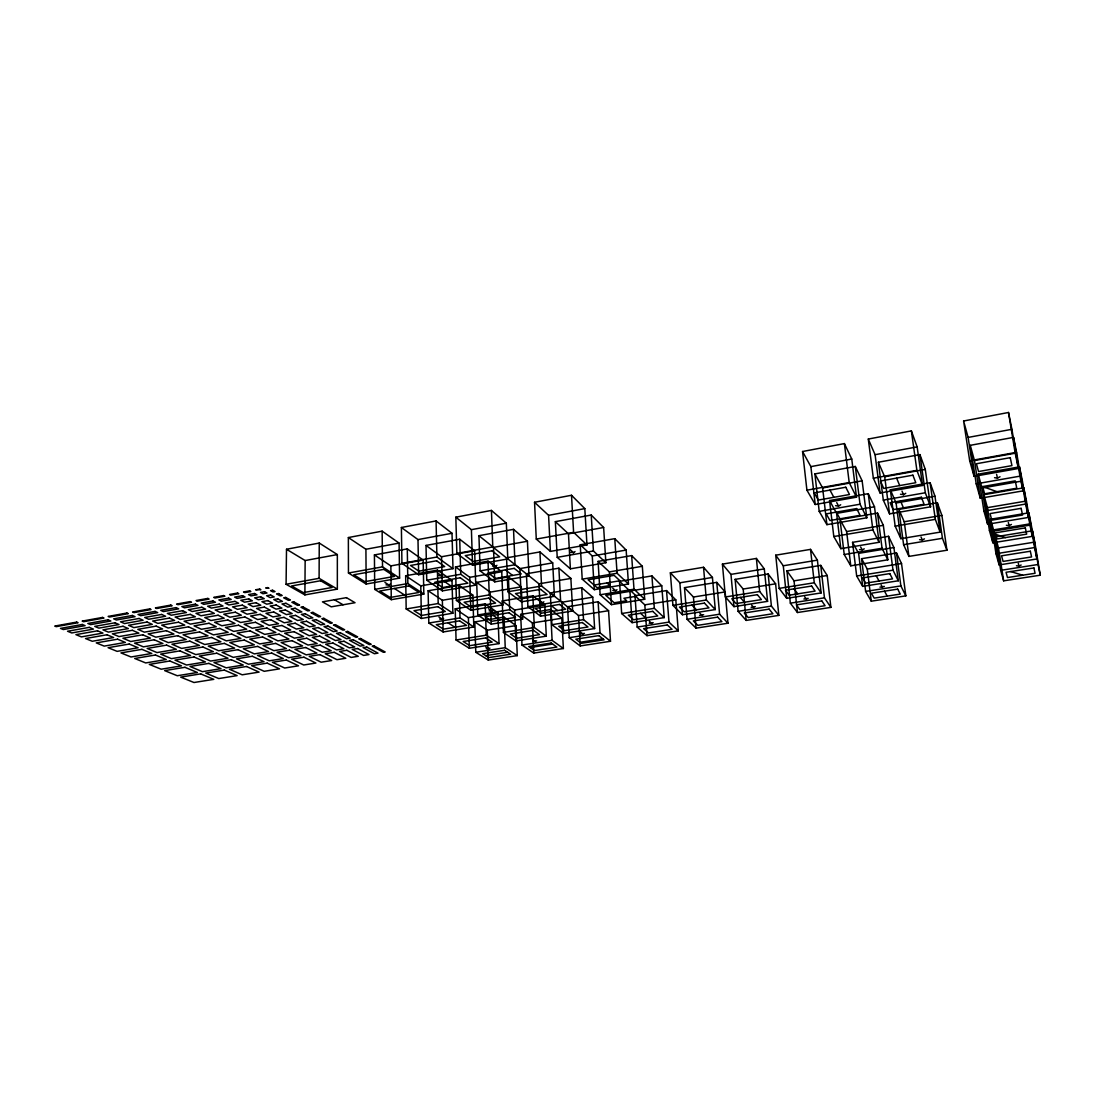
<?xml version="1.0" encoding="UTF-8"?>
<svg xmlns="http://www.w3.org/2000/svg" width="1095" height="1095" viewBox="0 0 1095 1095"><rect width="100%" height="100%" fill="white"/><g stroke="black" fill="none" stroke-linecap="round" stroke-linejoin="round"><path stroke-width="1.5" d="M337.342 589.137L319.097 578.311L319.247 543.052L286.507 549.266L286.082 584.278L304.889 594.886L337.342 589.137L337.342 554.576L319.247 543.052M304.889 594.886L305.149 560.544L286.507 549.266M386.015 584.826L389.136 585.141L390.176 584.1M438.589 575.573L441.709 575.888L442.859 574.82M492.545 566.074L495.665 566.402L496.925 565.307M439.697 619.072L442.558 619.332L443.612 618.429M489.137 610.887L491.983 611.147L493.147 610.23M570.495 552.345L573.588 552.701L575.039 551.551M539.767 602.51L542.614 602.784L543.873 601.826M486.248 648.76L489.944 648.185M532.895 641.465L536.659 640.876M612.762 590.424L615.595 590.711L617.005 589.726M580.583 633.991L584.443 633.389M649.198 623.26L653.181 622.631M835.567 505.671L838.592 506.095L840.686 504.768M699.568 615.376L703.647 614.733M900.473 494.242L903.485 494.68L905.743 493.311M751.129 607.301L755.304 606.644M859.493 549.594L862.258 549.936L864.242 548.814M994.534 477.68L997.504 478.145L1000.022 476.722M803.908 599.033L808.178 598.363M919.567 539.657L922.318 540.013L924.44 538.849M879.942 587.139L884.363 586.441M1006.373 525.285L1009.097 525.655L1011.438 524.45M1016.447 565.759L1018.966 566.074L1021.142 565.034M348.361 537.549L382.141 531.143L399.086 543.106L399.607 578.105L366.154 584.032L348.456 573.013L348.361 537.549L365.922 549.266L399.086 543.106M401.386 527.503L436.07 520.933L452.016 533.279L452.988 568.661L418.66 574.738L401.933 563.35L401.386 527.503L417.989 539.589L452.016 533.279M455.835 517.182L491.436 510.434L506.342 523.191L507.779 558.956L472.547 565.198L456.861 553.427L455.835 517.182L471.411 529.665L506.342 523.191M534.538 502.276L571.508 495.268L584.812 508.614L586.961 544.927L550.402 551.401L536.276 539.082L534.538 502.276L548.581 515.334L550.402 551.401M802.553 451.51L844.396 443.584L851.759 459.038L856.509 497.171L815.214 504.494L806.919 490.19L802.553 451.51L810.875 466.621L815.214 504.494M868.28 439.054L911.369 430.896L917.145 446.883L922.579 485.468L880.079 492.996L873.345 478.2L868.28 439.054L875.083 454.699L880.079 492.996M963.6 421L1008.509 412.486L1011.917 429.295L1018.364 468.509L974.085 476.352L969.691 460.79L963.6 421L968.117 437.425L974.085 476.352M305.149 560.544L337.342 554.576M548.581 515.334L584.812 508.614M810.875 466.621L851.759 459.038M875.083 454.699L917.145 446.883M968.117 437.425L1011.917 429.295M374.422 554.932L407.285 548.882L423.149 560.065L423.833 594.079L391.285 599.677L374.723 589.37L374.422 554.932L390.86 565.896L423.149 560.065M426.01 545.433L459.722 539.233L474.641 550.771L475.764 585.127L442.38 590.876L426.749 580.24L426.01 545.433L441.531 556.753L474.641 550.771M478.939 535.701L513.528 529.337L527.434 541.245L529.008 575.956L494.776 581.856L480.116 570.878L478.939 535.701L493.489 547.377L527.434 541.245M555.357 521.644L591.232 515.047L603.646 527.489L605.877 562.721L570.385 568.839L557.218 557.341L555.357 521.644L568.469 533.84L570.385 568.839M814.885 473.916L855.304 466.47L862.135 480.828L866.816 517.784L826.903 524.656L819.211 511.379L814.885 473.916L822.619 487.959L826.903 524.656M878.354 462.241L919.923 454.589L925.289 469.426L930.599 506.807L889.578 513.87L883.323 500.128L878.354 462.241L884.678 476.763L889.578 513.87M970.279 445.323L1013.546 437.37L1016.707 452.933L1022.963 490.888L980.285 498.239L976.206 483.839L970.279 445.323L974.468 460.557L980.285 498.239M286.082 584.278L319.097 578.311M348.456 573.013L382.525 566.854L399.607 578.105M401.933 563.35L436.919 557.026L452.988 568.661M456.861 553.427L492.791 546.939L507.779 558.956M536.276 539.082L573.602 532.348L586.961 544.927M806.919 490.19L849.2 482.553L856.509 497.171M873.345 478.2L916.885 470.33L922.579 485.468M969.691 460.79L1015.092 452.591L1018.364 468.509M568.469 533.84L603.646 527.489M822.619 487.959L862.135 480.828M884.678 476.763L925.289 469.426M974.468 460.557L1016.707 452.933M405.643 575.765L437.411 570.125L452.002 580.418L452.892 613.2L421.424 618.442L406.177 608.957L405.643 575.765L420.781 585.866L452.002 580.418M455.493 566.923L488.041 561.146L501.743 571.754L503.029 604.864L470.809 610.23L456.423 600.443L455.493 566.923L469.782 577.325L501.743 571.754M506.574 557.861L539.931 551.935L552.701 562.871L554.399 596.31L521.384 601.812L507.929 591.724L506.574 557.861L519.947 568.579L552.701 562.871M580.227 544.79L614.774 538.658L626.148 550.06L628.475 583.991L594.298 589.671L582.212 579.145L580.227 544.79L592.258 555.973L594.298 589.671M829.545 500.538L868.253 493.681L874.494 506.766L879.066 542.299L840.823 548.663L833.801 536.536L829.545 500.538L836.607 513.377L840.823 548.663M890.331 489.752L930.093 482.703L934.979 496.227L940.126 532.129L900.856 538.672L895.162 526.147L890.331 489.752L896.08 503.002L900.856 538.672M978.205 474.162L1019.513 466.84L1022.388 480.979L1028.397 517.442L987.635 524.231L983.926 511.119L978.205 474.162L982.023 488.028L987.635 524.231M374.723 589.37L407.86 583.553L423.833 594.079M426.749 580.24L460.749 574.273L475.764 585.127M480.116 570.878L515.02 564.746L529.008 575.956M557.218 557.341L593.422 550.99L605.877 562.721M819.211 511.379L860.027 504.22L866.816 517.784M883.323 500.128L925.316 492.764L930.599 506.807M976.206 483.839L1019.938 476.161L1022.963 490.888M982.626 486.563L1015.229 480.869L1016.803 488.219L984.61 493.79L982.626 486.563L996.943 491.655M592.258 555.973L626.148 550.06M836.607 513.377L874.494 506.766M896.08 503.002L934.979 496.227M982.023 488.028L1022.388 480.979M428.118 590.766L459.079 585.414L472.807 595.091L473.82 626.983L443.146 631.966L428.816 623.041L428.118 590.766L442.366 600.265L472.807 595.091M476.695 582.376L508.395 576.887L521.261 586.852L522.657 619.058L491.272 624.15L477.762 614.966L476.695 582.376L490.122 592.149L521.261 586.852M526.435 573.78L558.888 568.168L570.878 578.42L572.658 610.955L540.519 616.17L527.899 606.698L526.435 573.78L538.986 583.84L570.878 578.42M598.089 561.393L631.651 555.589L642.327 566.279L644.695 599.266L611.462 604.659L600.142 594.777L598.089 561.393L609.367 571.891L611.462 604.659M840.029 519.577L877.506 513.09L883.337 525.326L887.826 559.819L850.774 565.828L844.218 554.508L840.029 519.577L846.627 531.568L850.774 565.828M898.872 509.408L937.334 502.756L941.892 515.375L946.929 550.224L908.918 556.397L903.608 544.708L898.872 509.408L904.237 521.767L908.918 556.397M983.857 494.707L1023.77 487.809L1026.439 501.004L1032.284 536.372L992.878 542.778L989.428 530.555L983.857 494.707L987.416 507.642L992.878 542.778M609.367 571.891L642.327 566.279M846.627 531.568L883.337 525.326M904.237 521.767L941.892 515.375M987.416 507.642L1026.439 501.004M406.177 608.957L438.192 603.523L452.892 613.2M456.423 600.443L489.246 594.886L503.029 604.864M507.929 591.724L541.56 586.03L554.399 596.31M582.212 579.145L617.06 573.246L628.475 583.991M833.801 536.536L872.879 529.925L879.066 542.299M895.162 526.147L935.322 519.358L940.126 532.129M983.926 511.119L1025.659 504.056L1028.397 517.442M594.092 585.072L619.921 580.747L614.131 575.354L588.07 579.761L597.062 587.673L609.874 585.538L606.972 582.91M455.205 608.834L485.167 603.824L497.869 612.776L499.033 643.6L469.331 648.267L456.067 640.014L455.205 608.834L468.4 617.635L497.869 612.776M502.222 600.963L532.868 595.831L544.776 605.056L546.295 636.154L515.923 640.931L503.44 632.445L502.222 600.963L514.636 610.011L544.776 605.056M550.306 592.915L581.678 587.673L592.751 597.158L594.626 628.557L563.569 633.444L551.894 624.697L550.306 592.915L561.927 602.223L592.751 597.158M619.524 581.336L651.922 575.915L661.763 585.784L664.2 617.607L632.116 622.658L621.659 613.542L619.524 581.336L629.94 591.026L632.116 622.658M670.359 572.822L703.537 567.278L712.434 577.435L715.281 609.573L682.445 614.747L672.919 605.357L670.359 572.822L679.872 582.8L682.445 614.747M722.413 564.117L756.385 558.436L764.31 568.894L767.581 601.347L733.965 606.644L725.396 596.967L722.413 564.117L730.967 574.382L733.965 606.644M775.725 555.192L810.519 549.375L817.404 560.147L821.127 592.929L786.703 598.335L779.161 588.371L775.725 555.192L783.281 565.773L786.703 598.335M852.553 542.34L888.565 536.317L893.917 547.555L898.297 580.788L862.696 586.386L856.673 575.997L852.553 542.34L858.617 553.358L862.696 586.386M990.605 519.235L1028.835 512.83L1031.285 524.916L1036.924 558.984L999.146 564.924L995.985 553.728L990.605 519.235L993.863 531.089L999.146 564.924M428.816 623.041L460.009 617.895L473.82 626.983M477.762 614.966L509.709 609.696L522.657 619.058M527.899 606.698L560.613 601.292L572.658 610.955M600.142 594.777L633.991 589.192L644.695 599.266M844.218 554.508L882.05 548.266L887.826 559.819M903.608 544.708L942.439 538.302L946.929 550.224M989.428 530.555L1029.724 523.903L1032.284 536.372M629.94 591.026L661.763 585.784M679.872 582.8L712.434 577.435M730.967 574.382L764.31 568.894M783.281 565.773L817.404 560.147M858.617 553.358L893.917 547.555M993.863 531.089L1031.285 524.916M474.806 621.905L504.042 617.128L516.032 625.587L517.278 655.618L488.288 660.066L475.777 652.278L474.806 621.905L487.248 630.214L516.032 625.587M520.672 614.418L550.566 609.532L561.803 618.223L563.377 648.527L533.758 653.085L521.986 645.064L520.672 614.418L532.389 622.945L561.803 618.223M567.566 606.753L598.13 601.757L608.574 610.695L610.504 641.273L580.227 645.94L569.236 637.687L567.566 606.753L578.516 615.527L608.574 610.695M635.004 595.721L666.54 590.575L675.807 599.868L678.27 630.857L647.022 635.661L637.18 627.079L635.004 595.721L644.818 604.851L647.022 635.661M684.484 587.645L716.76 582.362L725.136 591.93L727.983 623.219L696.037 628.133L687.071 619.291L684.484 587.645L693.436 597.035L696.037 628.133M735.115 579.364L768.143 573.972L775.602 583.813L778.846 615.39L746.16 620.413L738.112 611.325L735.115 579.364L743.177 589.028L746.16 620.413M786.935 570.892L820.744 565.376L827.218 575.505L830.9 607.383L797.447 612.529L790.357 603.167L786.935 570.892L794.039 580.843L797.447 612.529M861.56 558.696L896.504 552.989L901.527 563.542L905.839 595.872L871.278 601.182L865.611 591.423L861.56 558.696L867.254 569.058L871.278 601.182M995.437 536.824L1032.476 530.774L1034.775 542.093L1040.25 575.203L1003.65 580.829L1000.679 570.344L995.437 536.824L998.489 547.938L1003.65 580.829M644.818 604.851L675.807 599.868M693.436 597.035L725.136 591.93M743.177 589.028L775.602 583.813M794.039 580.843L827.218 575.505M867.254 569.058L901.527 563.542M998.489 547.938L1034.775 542.093M456.067 640.014L486.262 635.182L499.033 643.6M503.44 632.445L534.319 627.503L546.295 636.154M551.894 624.697L583.512 619.647L594.626 628.557M621.659 613.542L654.331 608.327L664.2 617.607M672.919 605.357L706.357 600.005L715.281 609.573M725.396 596.967L759.656 591.492L767.581 601.347M779.161 588.371L814.269 582.773L821.127 592.929M856.673 575.997L893 570.18L898.297 580.788M995.985 553.728L1034.583 547.555L1036.924 558.984M475.777 652.278L505.233 647.679L517.278 655.618M521.986 645.064L552.099 640.356L563.377 648.527M569.236 637.687L600.033 632.883L610.504 641.273M637.18 627.079L668.977 622.111L678.27 630.857M687.071 619.291L719.593 614.213L727.983 623.219M738.112 611.325L771.414 606.124L778.846 615.39M790.357 603.167L824.453 597.843L830.9 607.383M865.611 591.423L900.87 585.921L905.839 595.872M1000.679 570.344L1038.06 564.5L1040.25 575.203M530.172 647.528L552.619 644.038M485.728 655.645L507.642 652.25M579.939 642.3L602.797 638.755M1010.671 571.563L1022.662 575.203M995.697 534.387L1005.484 537.577M334.413 599.759L343.091 604.782M384.934 582.444L389.136 585.141M394.323 588.453L404.493 594.968M438.931 617.005L442.558 619.332M447.923 622.768L454.959 627.271M485.715 646.953L488.876 648.979M443.352 580.733L451.044 586.099M493.065 615.349L499.717 619.975M437.754 573.109L441.709 575.888M488.575 608.765L491.983 611.147M532.553 639.603L535.51 641.684M491.956 563.528L495.665 566.402M539.438 600.32L542.614 602.784M580.432 632.089L583.197 634.224M505.479 569.893L512.597 575.45M551.401 605.768L557.533 610.558M570.276 549.69L573.588 552.701M612.748 588.138L615.595 590.711M640.507 613.282L645.598 617.881M649.335 621.276L651.799 623.507M691.917 605.097L696.529 609.833M699.924 613.323L702.169 615.623M740.302 597.405L744.463 602.264M751.717 605.193L753.702 607.561M794.108 588.836L797.762 593.846M804.729 596.871L806.481 599.307M836.306 512.118L839.988 518.811M829.955 490.081L833.856 497.308M836.717 502.605L838.592 506.095M860.67 546.98L862.258 549.936M876.205 575.765L879.039 581.021M881.119 584.881L882.488 587.426M884.527 591.177L887.183 596.104M900.487 500.908L903.43 507.834M896.6 478.091L899.707 485.578M901.993 491.08L903.485 494.68M921.046 536.961L922.318 540.013M996.587 474.354L997.504 478.145M1008.317 522.466L1009.097 525.655M1018.295 563.336L1018.966 566.074M1032.476 530.774L1038.06 564.5M1028.835 512.83L1034.583 547.555M1023.77 487.809L1029.724 523.903M1019.513 466.84L1025.659 504.056M1013.546 437.37L1019.938 476.161M1008.509 412.486L1015.092 452.591M937.334 502.756L942.439 538.302M930.093 482.703L935.322 519.358M919.923 454.589L925.316 492.764M911.369 430.896L916.885 470.33M896.504 552.989L900.87 585.921M888.565 536.317L893 570.18M877.506 513.09L882.05 548.266M868.253 493.681L872.879 529.925M855.304 466.47L860.027 504.22M844.396 443.584L849.2 482.553M820.744 565.376L824.453 597.843M810.519 549.375L814.269 582.773M768.143 573.972L771.414 606.124M756.385 558.436L759.656 591.492M716.76 582.362L719.593 614.213M703.537 567.278L706.357 600.005M666.54 590.575L668.977 622.111M651.922 575.915L654.331 608.327M631.651 555.589L633.991 589.192M614.774 538.658L617.06 573.246M598.13 601.757L600.033 632.883M591.232 515.047L593.422 550.99M581.678 587.673L583.512 619.647M578.516 615.527L580.227 645.94M571.508 495.268L573.602 532.348M561.927 602.223L563.569 633.444M558.888 568.168L560.613 601.292M550.566 609.532L552.099 640.356M539.931 551.935L541.56 586.03M538.986 583.84L540.519 616.17M532.868 595.831L534.319 627.503M532.389 622.945L533.758 653.085M519.947 568.579L521.384 601.812M513.528 529.337L515.02 564.746M514.636 610.011L515.923 640.931M508.395 576.887L509.709 609.696M504.042 617.128L505.233 647.679M493.489 547.377L494.776 581.856M491.436 510.434L492.791 546.939M490.122 592.149L491.272 624.15M488.041 561.146L489.246 594.886M487.248 630.214L488.288 660.066M485.167 603.824L486.262 635.182M471.411 529.665L472.547 565.198M469.782 577.325L470.809 610.23M468.4 617.635L469.331 648.267M459.722 539.233L460.749 574.273M459.079 585.414L460.009 617.895M441.531 556.753L442.38 590.876M442.366 600.265L443.146 631.966M437.411 570.125L438.192 603.523M436.07 520.933L436.919 557.026M420.781 585.866L421.424 618.442M417.989 539.589L418.66 574.738M407.285 548.882L407.86 583.553M390.86 565.896L391.285 599.677M382.141 531.143L382.525 566.854M365.922 549.266L366.154 584.032M76.664 622.111L54.75 626.066L56.187 626.655L78.087 622.699L76.664 622.111M102.56 617.429L82.18 621.111L83.59 621.7L103.957 618.032L102.56 617.429M126.924 613.036L108.159 616.417L109.541 617.019L128.293 613.638L126.924 613.036M149.7 608.916L132.591 612.009L133.96 612.625L151.042 609.532L149.7 608.916M170.806 605.097L155.435 607.876L156.763 608.505L172.134 605.727L170.806 605.097M190.202 601.593L176.61 604.057L177.924 604.686L191.502 602.236L190.202 601.593M207.831 598.417L196.06 600.539L197.36 601.182L209.118 599.061L207.831 598.417M223.626 595.557L213.73 597.35L215.017 597.993L224.899 596.214L223.626 595.557M237.56 593.038L229.58 594.489L230.853 595.132L238.806 593.695L237.56 593.038M249.578 590.876L243.555 591.957L244.801 592.614L250.823 591.533L249.578 590.876M259.652 589.055L255.614 589.781L260.884 589.726L259.652 589.055M267.741 587.591L265.715 587.96L268.973 588.261L267.741 587.591M320.657 580.733L291.571 585.962L303.301 592.6L332.072 587.481L320.657 580.733M383.797 569.359L353.781 574.765L364.827 581.664L394.501 576.394L383.797 569.359M82.303 624.465L60.471 628.393L63.318 629.543L85.109 625.628L82.303 624.465M108.104 619.825L87.805 623.479L90.598 624.643L110.855 621.016L108.104 619.825M132.372 615.458L113.675 618.826L116.412 620.016L135.068 616.677L132.372 615.458M155.052 611.393L138.011 614.446L140.707 615.664L157.707 612.611L155.052 611.393M176.076 607.602L160.76 610.367L163.401 611.599L178.69 608.847L176.076 607.602M195.389 604.139L181.852 606.575L184.453 607.821L197.962 605.398L195.389 604.139M212.95 600.977L201.234 603.085L203.793 604.358L215.482 602.25L212.95 600.977M228.677 598.157L218.836 599.923L221.354 601.196L231.182 599.444L228.677 598.157M242.556 595.666L234.617 597.09L237.109 598.376L245.02 596.953L242.556 595.666M254.519 593.504L248.524 594.585L250.988 595.885L256.969 594.818L254.519 593.504M264.552 591.711L260.528 592.422L262.964 593.736L266.975 593.025L264.552 591.711M272.614 590.26L270.588 590.616L273.011 591.943L275.023 591.574L272.614 590.26M436.618 560.777L410.515 565.472L418.837 571.179L444.693 566.567L436.618 560.777M492.093 550.799L465.279 555.63L473.081 561.516L499.635 556.794L492.093 550.799M845.764 487.234L814.242 492.901L818.335 500.073L849.487 494.516L845.764 487.234M912.888 475.175L880.421 481.006L883.733 488.425L915.79 482.717L912.888 475.175M1010.247 457.669L976.398 463.746L978.533 471.548L1011.944 465.608L1010.247 457.669M89.27 627.367L67.548 631.254L71.75 632.951L93.417 629.105L89.27 627.367M114.948 622.781L94.745 626.395L98.865 628.133L119.013 624.547L114.948 622.781M139.092 618.47L120.491 621.796L124.543 623.561L143.089 620.263L139.092 618.47M161.663 614.446L144.718 617.471L148.687 619.264L165.591 616.252L161.663 614.446M182.591 610.709L167.343 613.419L171.258 615.239L186.451 612.543L182.591 610.709M201.808 607.273L188.326 609.682L192.172 611.516L205.614 609.135L201.808 607.273M219.26 604.153L207.612 606.233L211.39 608.095L223.01 606.028L219.26 604.153M234.919 601.36L225.118 603.099L228.855 604.987L238.614 603.249L234.919 601.36M248.716 598.883L240.818 600.306L244.5 602.209L252.37 600.799L248.716 598.883M260.624 596.761L254.656 597.829L258.297 599.745L264.237 598.691L260.624 596.761M270.588 594.982L266.591 595.694L270.191 597.637L274.188 596.926L270.588 594.982M278.609 593.545L276.597 593.901L280.169 595.858L282.168 595.502L278.609 593.545M97.523 630.816L75.911 634.648L81.413 636.879L102.944 633.074L97.523 630.816M123.037 626.285L102.957 629.844L108.364 632.116L128.361 628.585L123.037 626.285M147.058 622.028L128.553 625.313L133.864 627.627L152.287 624.369L147.058 622.028M169.479 618.045L152.629 621.043L157.844 623.383L174.625 620.427L169.479 618.045M190.284 614.363L175.132 617.046L180.251 619.428L195.348 616.772L190.284 614.363M209.378 610.969L195.991 613.351L201.028 615.76L214.36 613.405L209.378 610.969M226.733 607.903L215.154 609.956L220.109 612.392L231.647 610.367L226.733 607.903M242.282 605.138L232.551 606.863L237.437 609.34L247.141 607.629L242.282 605.138M255.997 602.702L248.154 604.098L252.972 606.603L260.788 605.22L255.997 602.702M267.823 600.607L261.91 601.661L266.674 604.18L272.573 603.14L267.823 600.607M277.733 598.855L273.764 599.554L278.486 602.099L282.442 601.401L277.733 598.855M285.699 597.432L283.714 597.788L288.382 600.347L290.367 599.992L285.699 597.432M106.968 634.758L85.506 638.536L92.254 641.273L113.62 637.536L106.968 634.758M132.331 630.296L112.374 633.813L118.999 636.592L138.86 633.129L132.331 630.296M156.174 626.107L137.806 629.338L144.307 632.171L162.594 628.968L156.174 626.107M178.458 622.193L161.718 625.135L168.11 628.01L184.754 625.094L178.458 622.193M199.098 618.552L184.069 621.207L190.338 624.123L205.312 621.508L199.098 618.552M218.069 615.226L204.779 617.553L210.952 620.523L224.174 618.21L218.069 615.226M235.302 612.187L223.791 614.213L229.868 617.21L241.311 615.212L235.302 612.187M250.741 609.477L241.078 611.174L247.059 614.199L256.682 612.529L250.741 609.477M264.347 607.082L256.558 608.45L262.471 611.516L270.219 610.161L264.347 607.082M276.091 605.015L270.205 606.055L276.049 609.135L281.894 608.108L276.091 605.015M285.932 603.29L281.99 603.975L287.766 607.095L291.681 606.397L285.932 603.29M293.83 601.894L291.859 602.25L297.58 605.371L299.551 605.029L293.83 601.894M408.983 585.893L379.787 590.999L390.121 597.459L418.988 592.463L408.983 585.893M346.458 597.651L322.45 601.853L331.224 606.835L355.026 602.715L346.458 597.651M460.297 577.777L434.92 582.212L442.695 587.536L467.852 583.197L460.297 577.777M514.198 568.36L488.151 572.918L495.433 578.42L521.234 573.958L514.198 568.36M856.646 508.559L826.205 513.883L829.996 520.536L860.095 515.334L856.646 508.559M921.401 497.253L890.084 502.728L893.15 509.613L924.098 504.261L921.401 497.253M117.576 639.179L96.264 642.902L104.189 646.105L125.377 642.437L117.576 639.179M142.733 634.799L122.927 638.248L130.716 641.519L150.398 638.111L142.733 634.799M166.399 630.679L148.167 633.854L155.805 637.18L173.927 634.046L166.399 630.679M188.504 626.819L171.901 629.721L179.402 633.102L195.895 630.241L188.504 626.819M208.994 623.26L194.061 625.861L201.439 629.283L216.262 626.723L208.994 623.26M227.801 619.975L214.606 622.275L221.861 625.751L234.973 623.479L227.801 619.975M244.883 617.005L233.481 618.99L240.613 622.507L251.946 620.55L244.883 617.005M260.199 614.336L250.618 616.006L257.64 619.565L267.166 617.909L260.199 614.336M273.695 611.982L265.975 613.323L272.915 616.923L280.58 615.595L273.695 611.982M285.343 609.956L279.512 610.969L286.37 614.596L292.16 613.583L285.343 609.956M295.102 608.259L291.188 608.929L297.963 612.584L301.85 611.913L295.102 608.259M302.945 606.89L300.974 607.232L307.695 610.9L309.639 610.558L302.945 606.89M129.237 644.052L108.104 647.692L117.124 651.361L138.121 647.761L129.237 644.052M154.19 639.754L134.548 643.135L143.404 646.858L162.909 643.531L154.19 639.754M177.65 635.702L159.569 638.823L168.26 642.614L186.218 639.535L177.65 635.702M199.564 631.924L183.098 634.771L191.639 638.618L207.982 635.812L199.564 631.924M219.862 628.434L205.08 630.98L213.457 634.881L228.143 632.362L219.862 628.434M238.505 625.218L225.433 627.462L233.687 631.418L246.662 629.201L238.505 625.218M255.436 622.288L244.13 624.246L252.247 628.243L263.471 626.326L255.436 622.288M270.616 619.674L261.116 621.317L269.11 625.354L278.541 623.753L270.616 619.674M283.988 617.375L276.337 618.689L284.221 622.781L291.817 621.481L283.988 617.375M295.527 615.376L289.751 616.375L297.539 620.495L303.274 619.524L295.527 615.376M305.19 613.72L301.317 614.391L309.023 618.538L312.869 617.881L305.19 613.72M312.951 612.379L311.007 612.707L318.645 616.882L320.575 616.553L312.951 612.379M141.885 649.335L120.956 652.907L131.003 656.973L151.781 653.469L141.885 649.335M166.604 645.119L147.154 648.432L157.009 652.579L176.322 649.321L166.604 645.119M189.846 641.164L171.942 644.216L181.619 648.432L199.386 645.42L189.846 641.164M211.54 637.454L195.252 640.233L204.738 644.517L220.916 641.779L211.54 637.454M231.647 634.032L217.015 636.524L226.337 640.876L240.873 638.412L231.647 634.032M250.112 630.884L237.177 633.088L246.348 637.495L259.187 635.319L250.112 630.884M266.879 628.024L255.683 629.94L264.716 634.388L275.817 632.513L266.879 628.024M281.894 625.464L272.491 627.065L281.388 631.569L290.709 629.995L281.894 625.464M295.13 623.206L287.561 624.506L296.334 629.05L303.849 627.777L295.13 623.206M306.545 621.262L300.838 622.234L309.502 626.819L315.168 625.861L306.545 621.262M316.113 619.633L312.28 620.29L320.849 624.903L324.654 624.259L316.113 619.633M323.791 618.319L321.875 618.648L330.361 623.301L332.278 622.973L323.791 618.319M437.918 606.657L414.006 610.695L421.589 615.445L445.295 611.489L437.918 606.657M488.63 598.116L464.129 602.236L471.288 607.15L495.57 603.085L488.63 598.116M540.615 589.356L515.499 593.586L522.192 598.636L547.076 594.475L540.615 589.356M1021.129 508.34L990.017 513.596L991.81 520.166L1022.566 515.02L1021.129 508.34M155.449 655.002L134.712 658.478L145.703 662.94L166.262 659.518L155.449 655.002M179.908 650.882L160.664 654.112L171.436 658.656L190.53 655.467L179.908 650.882M202.904 647.008L185.192 649.992L195.772 654.591L213.333 651.662L202.904 647.008M224.379 643.381L208.255 646.105L218.644 650.786L234.631 648.117L224.379 643.381M244.281 640.041L229.786 642.478L239.983 647.213L254.355 644.818L244.281 640.041M262.54 636.962L249.742 639.11L259.761 643.928L272.45 641.807L262.54 636.962M279.115 634.169L268.056 636.031L277.911 640.89L288.888 639.069L279.115 634.169M293.98 631.664L284.673 633.238L294.391 638.152L303.602 636.606L293.98 631.664M307.065 629.461L299.578 630.72L309.16 635.689L316.578 634.443L307.065 629.461M318.358 627.558L312.705 628.516L322.163 633.512L327.761 632.582L318.358 627.558M327.816 625.97L324.024 626.614L333.386 631.651L337.137 631.021L327.816 625.97M335.412 624.684L333.51 625.012L342.776 630.077L344.665 629.762L335.412 624.684M169.821 660.997L149.317 664.405L161.17 669.209L181.483 665.87L169.821 660.997M194.02 656.973L174.981 660.134L186.602 665.021L205.463 661.928L194.02 656.973M216.755 653.195L199.249 656.11L210.637 661.065L227.993 658.218L216.755 653.195M237.985 649.663L222.052 652.319L233.235 657.356L249.03 654.755L237.985 649.663M257.654 646.392L243.336 648.774L254.314 653.893L268.508 651.552L257.654 646.392M275.707 643.395L263.06 645.502L273.846 650.676L286.384 648.61L275.707 643.395M292.091 640.671L281.155 642.491L291.776 647.734L302.603 645.94L292.091 640.671M306.764 638.234L297.58 639.767L308.037 645.051L317.139 643.559L306.764 638.234M319.699 636.086L312.308 637.317L322.614 642.655L329.951 641.451L319.699 636.086M330.854 634.238L325.27 635.155L335.453 640.548L340.983 639.631L330.854 634.238M340.189 632.677L336.452 633.307L346.526 638.727L350.236 638.111L340.189 632.677M347.704 631.432L345.815 631.747L355.807 637.194L357.654 636.893L347.704 631.432M631.103 591.177L605.781 595.338L614.213 602.77L626.668 600.744L623.945 598.281L636.524 596.227L631.103 591.177M459.599 620.851L436.303 624.67L443.434 629.146L466.538 625.382L459.599 620.851M508.997 612.735L485.14 616.649L491.86 621.262L515.499 617.402L508.997 612.735M559.572 604.426L535.154 608.437L541.423 613.186L565.636 609.231L559.572 604.426M1025.331 527.913L995.273 532.841L996.943 538.973L1026.672 534.127L1025.331 527.913M184.932 667.307L164.661 670.619L177.28 675.738L197.346 672.494L184.932 667.307M208.844 663.378L190.024 666.472L202.397 671.673L221.026 668.648L208.844 663.378M231.319 659.696L214.004 662.543L226.145 667.827L243.268 665.048L231.319 659.696M252.288 656.261L236.534 658.848L248.442 664.213L264.032 661.681L252.288 656.261M271.711 653.072L257.558 655.399L269.247 660.832L283.249 658.56L271.711 653.072M289.532 650.156L277.035 652.209L288.519 657.712L300.892 655.713L289.532 650.156M305.71 647.501L294.911 649.28L306.203 654.851L316.893 653.113L305.71 647.501M320.205 645.133L311.131 646.611L322.258 652.25L331.237 650.786L320.205 645.133M332.962 643.039L325.667 644.23L336.63 649.91L343.857 648.746L332.962 643.039M343.981 641.232L338.464 642.135L349.305 647.857L354.753 646.981L343.981 641.232M353.192 639.713L349.497 640.329L360.214 646.091L363.868 645.502L353.192 639.713M360.597 638.508L358.749 638.809L369.357 644.613L371.191 644.312L360.597 638.508M200.686 673.877L180.675 677.121L193.979 682.513L213.785 679.352L200.686 673.877M224.297 670.072L205.723 673.069L218.767 678.558L237.136 675.615L224.297 670.072M246.484 666.485L229.389 669.237L242.187 674.807L259.077 672.111L246.484 666.485M267.18 663.132L251.631 665.65L264.182 671.303L279.553 668.853L267.18 663.132M286.342 660.039L272.381 662.297L284.7 668.018L298.511 665.815L286.342 660.039M303.931 657.192L291.612 659.19L303.712 664.993L315.894 663.05L303.931 657.192M319.891 654.618L309.242 656.343L321.136 662.201L331.675 660.531L319.891 654.618M334.194 652.305L325.242 653.756L336.959 659.683L345.801 658.273L334.194 652.305M346.786 650.279L339.573 651.443L351.125 657.424L358.257 656.288L346.786 650.279M357.641 648.514L352.207 649.403L363.608 655.426L368.988 654.577L357.641 648.514M366.729 647.049L363.088 647.638L374.367 653.715L377.967 653.14L366.729 647.049M374.038 645.872L372.204 646.159L383.373 652.278L385.18 651.99L374.038 645.872M485.715 637.92L463.171 641.506L469.769 645.653L492.134 642.122L485.715 637.92M533.498 630.309L510.421 633.991L516.635 638.248L539.506 634.635L533.498 630.309M582.376 622.535L558.765 626.285L564.568 630.679L587.974 626.983L582.376 622.535M652.743 611.338L628.352 615.212L633.54 619.784L657.712 615.965L652.743 611.338M704.441 603.112L679.475 607.082L684.197 611.79L708.93 607.876L704.441 603.112M757.384 594.681L731.802 598.746L736.045 603.591L761.381 599.595L757.384 594.681M811.614 586.044L785.416 590.219L789.139 595.215L815.091 591.108L811.614 586.044M889.797 573.602L862.682 577.914L865.652 583.129L892.493 578.885L889.797 573.602M1030.34 551.237L1001.542 555.822L1003.075 561.42L1031.572 556.931L1030.34 551.237M504.59 650.266L482.594 653.688L488.822 657.589L510.653 654.221L504.59 650.266M551.196 643.025L528.693 646.515L534.552 650.539L556.862 647.09L551.196 643.025M598.828 635.606L575.833 639.193L581.294 643.326L604.098 639.795L598.828 635.606M667.348 624.958L643.614 628.639L648.5 632.951L672.029 629.31L667.348 624.958M717.649 617.128L693.368 620.906L697.816 625.341L721.879 621.618L717.649 617.128M769.128 609.121L744.271 612.995L748.255 617.553L772.892 613.747L769.128 609.121M821.825 600.936L796.38 604.892L799.884 609.587L825.082 605.699L821.825 600.936M897.708 589.137L871.401 593.216L874.193 598.116L900.241 594.092L897.708 589.137M1033.94 567.949L1006.045 572.288L1007.482 577.544L1035.076 573.287L1033.94 567.949"/></g></svg>
